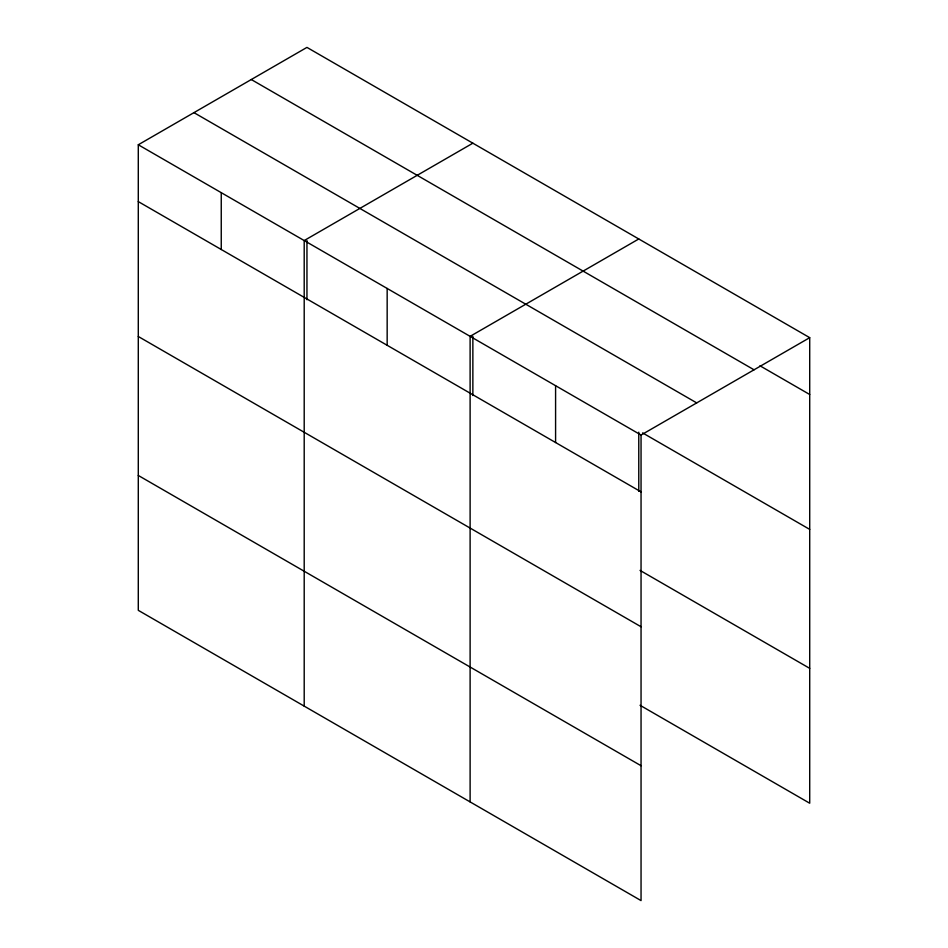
<?xml version="1.0" encoding="UTF-8"?>
<svg xmlns="http://www.w3.org/2000/svg" width="948" height="948" viewBox="0 0 948 948"><rect width="100%" height="100%" fill="white"/><g stroke="black" fill="none" stroke-linecap="round" stroke-linejoin="round"><path stroke-width="1.42" d="M641.049 626.758L641.049 435.037L138.29 144.771L138.29 610.334L641.049 900.6L641.049 626.758L138.29 336.493M640.042 705.276L809.711 803.229L809.711 337.666L306.951 47.4L138.29 144.771M472.862 143.184L304.201 240.555L304.201 706.118M638.774 238.979L470.113 336.35L470.113 801.913M641.049 435.037L809.711 337.666M759.952 365.774L809.711 394.498M251.291 79.537L754.051 369.803M193.949 112.634L696.709 402.9M642.602 432.904L809.711 529.387M138.29 201.604L641.049 491.87M640.042 570.4L809.711 668.352M138.29 475.458L641.049 765.723M638.774 432.17L638.774 491.301M555.587 385.694L555.587 442.526M472.862 336.386L472.862 395.517M387.163 288.453L387.163 345.285M306.951 240.591L306.951 299.734M221.251 192.669L221.251 249.502"/></g></svg>
